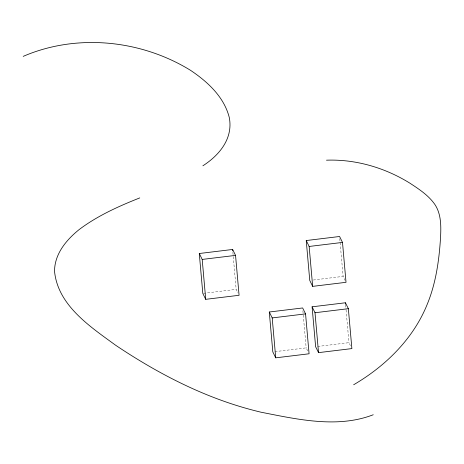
<?xml version="1.0" encoding="UTF-8"?>
<svg xmlns="http://www.w3.org/2000/svg" width="464" height="464" viewBox="0 0 464 464"><rect width="100%" height="100%" fill="white"/><g stroke="black" fill="none" stroke-linecap="round" stroke-linejoin="round"><path stroke-width="0.35" stroke-dasharray="2.32 1.74" d="M203.522 293.329L236.164 289.368L237.91 292.923M313.31 280.018L343.111 276.399L345.152 280.546M274.943 351.654L306.17 347.867L307.916 351.416M317.747 346.463L348.969 342.676L351.01 346.817M339.776 238.635L343.111 276.399M345.634 304.906L346.011 309.186M346.074 309.894L348.969 342.676M302.893 310.81L303.207 314.372M303.27 315.085L306.17 347.867M232.887 252.317L233.206 255.879M233.264 256.592L236.164 289.368"/><path stroke-width="0.7" d="M202.89 165.799C219.495 155.104 233.34 138.365 229.268 117.433C224.019 96.825 207.594 81.751 190.518 70.313C141.102 39.875 76.85 33.217 23.2 56.37M353.649 384.76C385.381 366.195 413.18 339.016 427.141 304.523C435.882 283.417 439.089 260.571 440.522 237.916C441.096 226.629 441.392 214.281 434.878 204.467C428.533 195.367 419.038 189.144 409.892 183.17A167.324 159.135 -26.2 0 0 394.783 174.893C373.59 164.737 350.024 159.314 326.488 160.19M373.236 414.758C337.514 428.585 297.302 419.328 261.07 412.218A372.766 354.519 -26.2 0 1 235.782 405.217C205.43 395.624 176.465 382.029 148.956 366.09A628.134 597.388 -26.2 0 1 115.536 345.17C90.178 326.639 57.994 305.561 54.543 271.417C54.462 254.011 66.393 239.818 79.28 229.471C97.591 215.714 118.581 206.312 139.757 197.908M199.282 253.512L232.638 249.464L235.55 255.386L239.076 295.29L205.72 299.332L202.809 293.416L199.282 253.512L202.194 259.428L205.72 299.332M306.234 240.543L339.584 236.495L342.496 242.417L346.022 282.321L312.672 286.363L309.761 280.447L306.234 240.543L309.146 246.459L312.672 286.363M202.194 259.428L235.55 255.386M309.146 246.459L342.496 242.417M269.288 312.005L302.644 307.963L305.556 313.879L309.082 353.783L275.726 357.831L272.815 351.909L269.288 312.005L272.2 317.921L275.726 357.831M312.092 306.814L345.442 302.772L348.354 308.688L351.88 348.592L318.53 352.64L315.619 346.718L312.092 306.814L315.004 312.736L318.53 352.64M272.2 317.921L305.556 313.879M315.004 312.736L348.354 308.688M345.442 302.772L345.57 304.198M232.638 249.464L232.766 250.891"/></g></svg>
